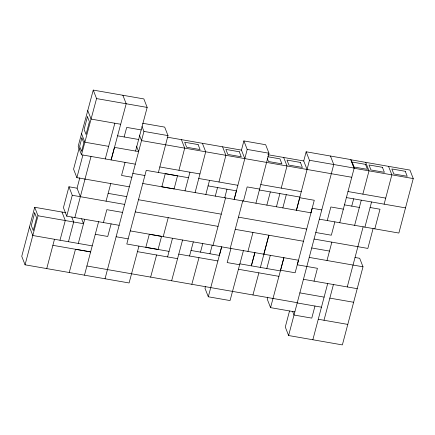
<?xml version="1.0" encoding="UTF-8"?>
<svg xmlns="http://www.w3.org/2000/svg" width="435" height="435" viewBox="0 0 435 435"><rect width="100%" height="100%" fill="white"/><g stroke="black" fill="none" stroke-linecap="round" stroke-linejoin="round"><path stroke-width="0.65" d="M158.383 172.483L168.002 135.606L164.691 127.107L142.636 123.263M178.948 170.281L184.706 148.128L181.395 139.63M195.092 192.596L205.701 151.788L202.384 143.294M205.847 194.472L209.518 180.351M218.957 181.993L225.89 155.311L222.579 146.812M255.938 203.21L268.966 153.218L265.654 144.725L243.894 140.929L247.205 149.422L234.177 199.415L236.422 190.834L208.077 185.886M243.475 201.041L247.145 186.914L259.608 189.089M281.244 188.127L287.002 165.974L283.691 157.475M339.751 222.731L354.182 168.084L350.866 159.591L306.153 151.788L309.464 160.281L296.431 210.279L299.867 197.06L259.369 189.992M224.732 197.767L226.978 189.187M276.442 206.788L279.895 193.575M282.837 207.908L286.29 194.69M65.848 212.715L34.697 207.283L21.75 256.313L25.061 264.812L84.482 275.17M25.061 264.812L38.008 215.776L34.697 207.283M46.746 268.591L54.484 239.283M80.366 196.691L77.049 188.192L68.947 186.778L63.428 207.664L66.74 216.157L119.152 225.303M66.74 216.157L72.259 195.277L68.947 186.778M77.055 188.197L79.812 177.757M68.469 241.724L73.678 221.997L71.786 217.147M74.847 217.571L85.021 179.079M78.316 243.442L84.689 219.289M98.598 221.714L84.482 275.176L129.092 282.962L138.934 246.123M103.427 222.557L106.825 209.681L122.55 212.427M105.036 278.764L143.947 131.408L142.055 126.552M163.217 236.645L168.225 217.669M167.578 256.911L172.499 238.266M185.022 190.84L189.948 172.2M200.497 252.126L202.764 243.546M215.287 196.12L217.549 187.539M213.036 245.335L225.558 197.914M205.505 286.312L204.983 288.28L208.3 296.779L230.055 300.574L243.415 250.636M244.78 158.606L241.468 150.113L243.894 140.929M208.3 296.779L221.654 246.841L219.37 255.416L191.025 250.473M230.224 248.336L242.746 200.91M247.945 251.425L252.969 232.453M266.856 205.119L270.347 191.911M263.817 254.198L268.83 235.221M268.912 235.232L260.396 267.416M267.759 297.176L267.242 299.144L270.554 307.637L294.843 311.879M307.039 169.465L303.728 160.972L306.153 151.788M270.554 307.637L283.908 257.699L280.368 270.902L239.875 263.838M310.965 212.813L314.277 200.269L299.693 197.724M297.279 264.795L312.205 208.267L321.764 209.931M289.52 311.009L285.289 327.028L288.601 335.526L342.372 344.906L362.997 266.791L359.685 258.292L355.036 257.482M288.601 335.526L333.754 164.522L330.442 156.024M327.261 220.556L330.85 206.968L343.34 209.148M314.043 281.146L317.43 268.313L297.241 264.79M334.863 221.877L331.339 235.215L315.805 232.502M314.973 306.044L311.781 318.121L294.011 315.022L292.592 311.378M326.995 260.511L331.845 242.143M312.852 339.757L327.702 283.528M351.752 206.125L353.671 198.844M324.004 320.252L333.438 284.528M354.628 225.33L361.273 200.171M362.866 194.13L369.01 170.863L365.699 162.364M347.255 286.937L363.133 226.809M364.916 227.124L371.561 201.965M373.094 228.549L367.847 248.423L314.075 239.043M374.823 228.848L380.005 209.23L370.098 207.5M384.121 204.156L391.864 174.848L388.547 166.349M413.25 178.578L354.133 168.263L350.822 159.77L409.939 170.08L413.25 178.578L398.868 233.046L319.323 219.169M79.262 147.829L73.569 169.166L76.881 177.659L129.315 186.811M76.881 177.659L82.916 155.029M84.983 179.073L91.029 156.442M125.035 162.38L121.544 175.452L131.843 177.252M209.926 253.768L212.209 245.193M266.791 268.531L270.314 255.329M135.568 151.054L147.171 107.418L143.86 98.924L93.248 90.094L78.175 146.285L81.492 154.778L135.296 164.169M81.492 154.778L96.559 98.587L93.248 90.094M59.992 240.245L65.283 220.534L61.971 212.041M69.241 272.517L75.478 249.26L90.627 251.898L52.891 245.324M105.27 158.927L114.845 123.23M106.053 201.171L110.773 183.575M124.133 136.954L126.699 127.401L141.206 129.934M111.11 223.9L107.739 236.466L95.276 234.296M150.651 277.111L156.584 254.992M171.64 280.776L182.569 240.022M189.54 256.003L193.325 241.898M191.83 284.3L198.98 257.65M230.952 248.461L227.173 262.566L239.631 264.741M252.942 294.957L258.874 272.837M96.559 98.587L147.171 107.418M120.691 124.247L91.067 119.081L87.75 110.582M143.947 131.408L168.002 135.606M247.205 149.422L268.966 153.218M309.464 160.281L354.182 168.084M167.546 137.215L241.468 150.113M267.851 154.713L303.728 160.972M267.808 156.741L279.95 158.857L281.902 163.854L268.477 161.516L267.259 158.389M117.586 135.812L138.673 139.494M351.757 177.268L141.522 140.592L139.39 135.127M108.641 146.356L84.863 142.207L81.552 133.714M347.989 191.536L385.714 198.115M346.396 197.572L405.512 207.886M159.819 166.942L199.942 173.94M260.782 184.554L301.281 191.623M198.762 178.475L237.847 185.294M344.471 204.852L359.348 207.451M188.485 177.73L146.242 170.362L126.797 244.002L169.041 251.376M132.854 173.413L144.909 175.517M142.778 183.472L311.003 212.818M108.141 193.379L126.726 196.62M138.52 199.73L221.263 214.167M238.456 217.163L306.713 229.076M72.259 195.277L124.666 204.417M135.301 211.921L218.044 226.358M235.237 229.359L303.494 241.267M311.716 247.977L329.485 251.077M309.225 257.411L362.997 266.791M130.255 230.893L298.481 260.244L295.131 272.778L280.548 270.233M38.008 215.776L83.52 223.715L81.628 218.859M116.129 236.754L128.189 238.858M178.785 254.127L217.87 260.946M303.445 279.297L357.217 288.677M137.455 251.653L177.572 258.651M238.418 269.265L278.911 276.334M92.22 245.867L32.804 235.498L29.488 227.005M299.862 292.88L324.113 297.116M329.85 298.116L353.633 302.265M86.908 265.992L297.268 302.695M297.203 302.945L321.454 307.175M318.268 319.252L347.782 324.401M122.871 95.26L126.188 103.758L111.115 159.95L114.481 147.378L138.618 151.587L136.487 146.127M165.267 173.657L161.853 186.8L174.103 188.937L177.513 175.816L165.267 173.657M34.659 212.835L31.304 225.547L33.25 230.545L36.605 217.832L34.659 212.835M81.872 137.884L79.632 146.377L81.579 151.375L83.824 142.881L81.872 137.884M87.462 116.727L84.107 129.434L86.054 134.437L89.409 121.724L87.462 116.727M254.872 252.637L251.348 265.839L254.894 252.637M149.33 234.22L145.812 247.346L158.068 249.462L161.581 236.357L149.325 234.247M365.514 164.365L352.094 162.027L354.041 167.024L367.466 169.362L365.514 164.365M382.419 167.317L369 164.974L370.946 169.971L384.371 172.314L382.419 167.317M405.268 171.303L391.848 168.959L393.795 173.957L407.22 176.3L405.268 171.303M198.115 144.583L184.696 142.24L186.642 147.237L200.067 149.58L198.115 144.583M239.299 151.766L225.879 149.422L227.826 154.42L241.246 156.763L239.299 151.766M300.411 162.429L286.986 160.085L288.932 165.083L302.358 167.426L300.411 162.429"/></g></svg>
